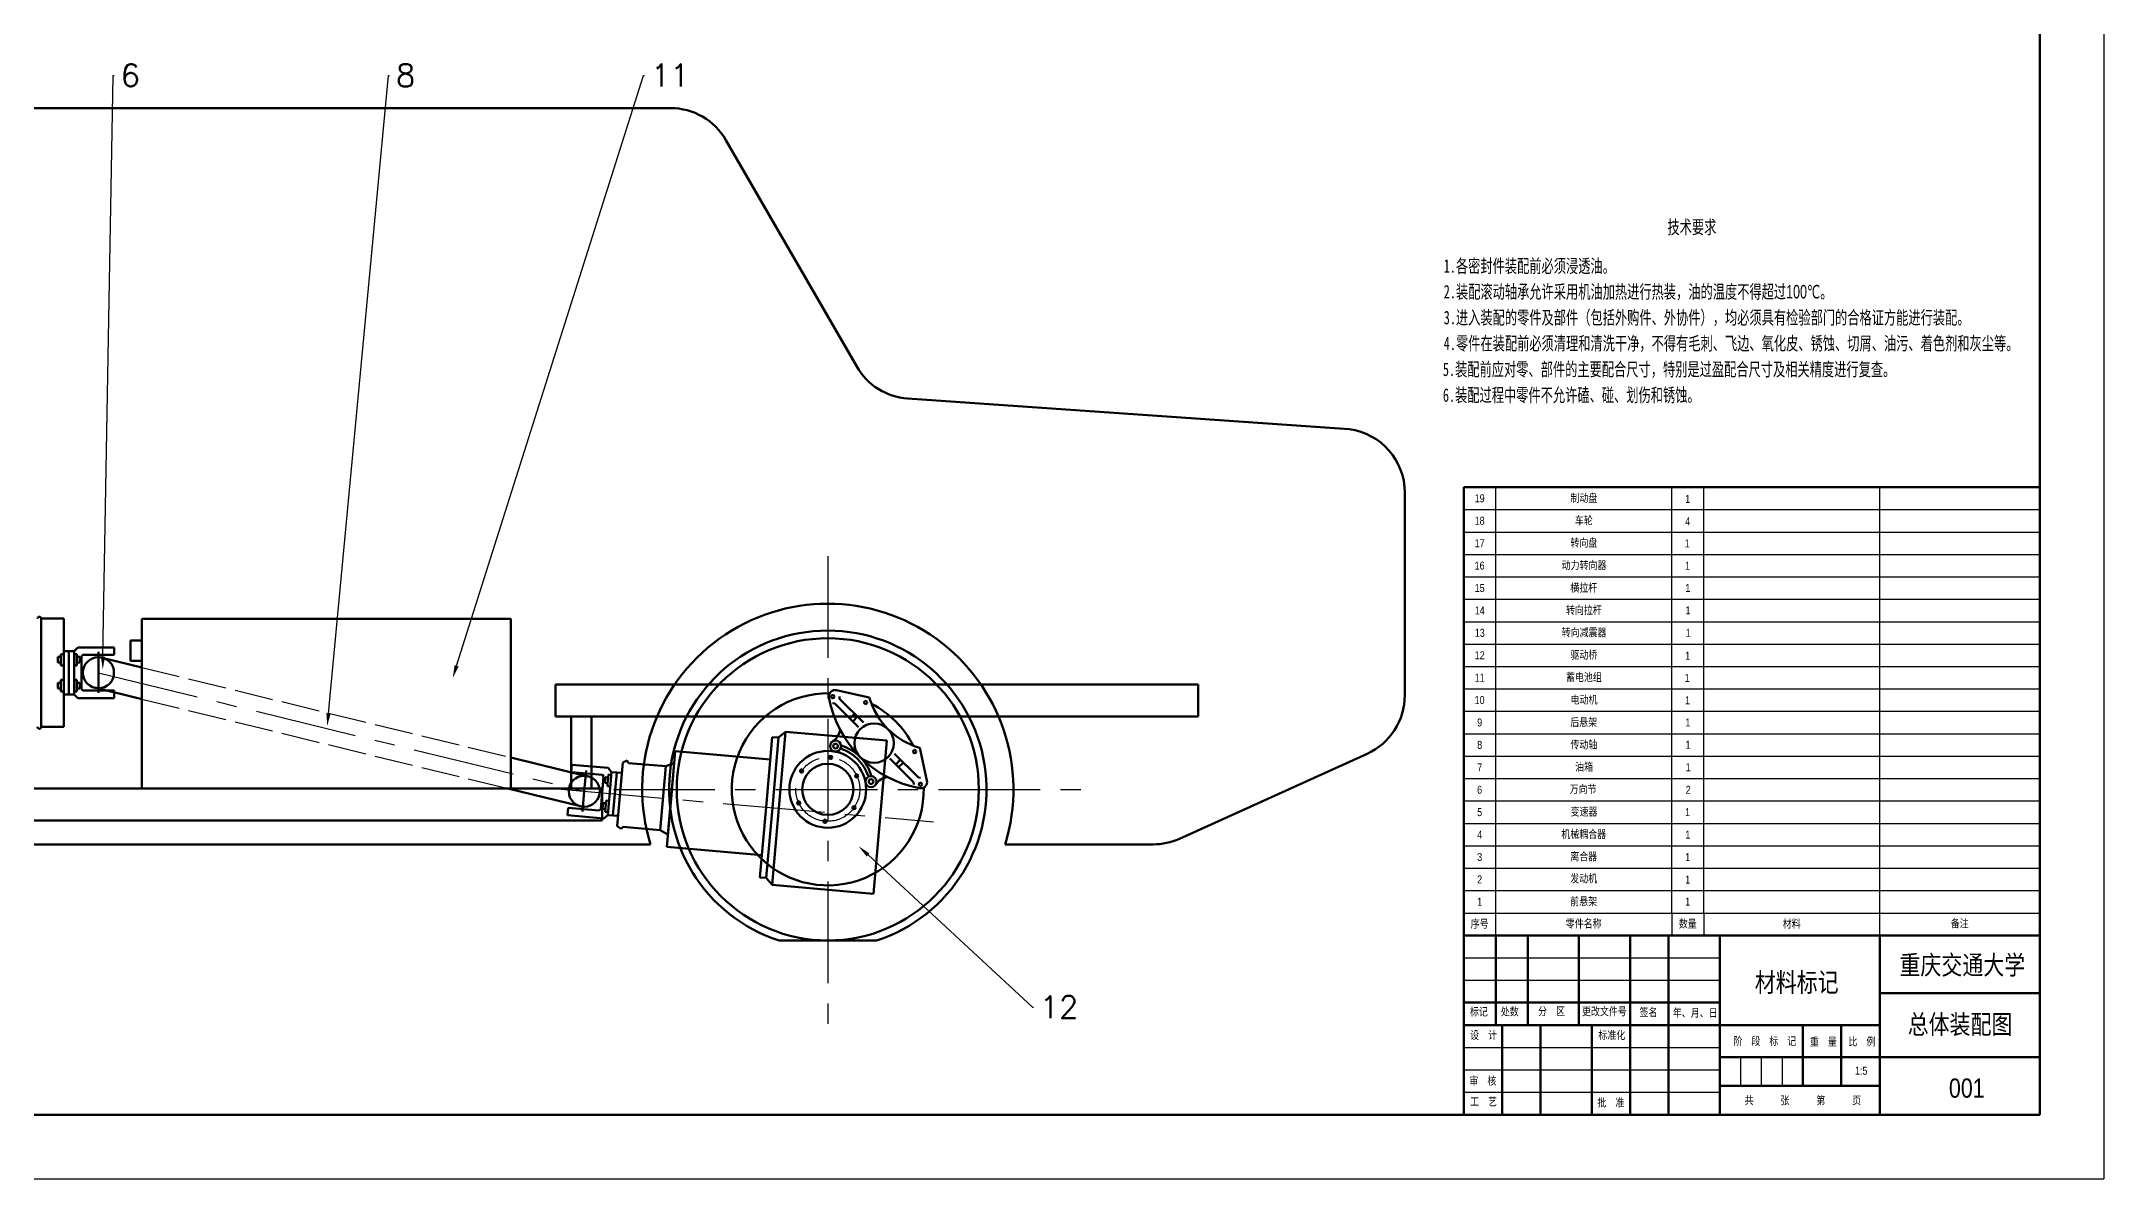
# Model space of a CAD drawing. Header units: millimetres. Extents: x 4452 to 5641, y 1905 to 2746.
# Drawn here: x 4996 to 5641, y 1905 to 2260 of the extents above; entities that cross this region are included whole.
import ezdxf
from ezdxf import colors
from ezdxf.entities.mleader import LeaderData, LeaderLine
from ezdxf.math import Vec2, Vec3

# ---------------------------------------------------------------- set-up
doc = ezdxf.new("R2010")
doc.units = ezdxf.units.MM
doc.linetypes.add('ACAD_ISO02W100', pattern=[15, 12, -3])
doc.linetypes.add('CENTER', pattern=[50.8, 31.75, -6.35, 6.35, -6.35])
for name, color, linetype, lineweight in [('CAXA0', 7, 'Continuous', 70), ('中心线层', 1, 'CENTER', 25), ('总内框线', 7, 'Continuous', 50), ('标注层', 3, 'Continuous', 25), ('粗实线层', 250, 'Continuous', 50), ('虚线层', 4, 'ACAD_ISO02W100', 25)]:
    doc.layers.add(name, color=color, linetype=linetype, lineweight=lineweight)
doc.styles.get("Standard").update_dxf_attribs({"font": 'txt', "bigfont": 'gbcbig.shx'})
doc.styles.add('TitleStyle', font='', dxfattribs={"width": 0.667})
doc.styles.add('标准', font='', dxfattribs={"width": 0.667})
doc.styles.add('陈杰（2）', font='Arial.ttf', dxfattribs={"width": 0.8})
doc.styles.get('TitleStyle').set_extended_font_data('FangSong_GB2312')
doc.styles.get('标准').set_extended_font_data('FangSong_GB2312')

# ---------------------------------------------------------------- blocks, each defined once
blk = doc.blocks.new('CAXBLOCK115', base_point=(795, -260.8))
at = {"layer": 'CAXA0', "color": 0, "linetype": 'Continuous', "lineweight": 25, "char_height": 14, "attachment_point": 1}
for s, insert, style in [('{\\fArial Unicode MS|b0|i0|c134|p0;技术要求}', (1028, -244.5), 'TitleStyle'), ('1.{\\fArial Unicode MS|b0|i0|c134|p0;各密封件装配前必须浸透油。}', (795, -285), '标准'), ('2.{\\fArial Unicode MS|b0|i0|c134|p0;装配滚动轴承允许采用机油加热进行热装，油的温度不得超过100℃。}', (795, -311.8), '标准'), ('3.{\\fArial Unicode MS|b0|i0|c134|p0;进入装配的零件及部件（包括外购件、外协件），均必须具有检验部门的合格证方能进行装配。}', (795, -338.7), '标准'), ('4.{\\fArial Unicode MS|b0|i0|c134|p0;零件在装配前必须清理和清洗干净，不得有毛刺、飞边、氧化皮、锈蚀、切屑、油污、着色剂和灰尘等。}', (795, -365.6), '标准'), ('5.{\\fArial Unicode MS|b0|i0|c134|p0;装配前应对零、部件的主要配合尺寸，特别是过盈配合尺寸及相关精度进行复查。}', (794.1, -392.6), '标准'), ('6.{\\fArial Unicode MS|b0|i0|c134|p0;装配过程中零件不允许磕、碰、划伤和锈蚀。 }', (794.1, -419.4), '标准')]:
    blk.add_mtext(s, dxfattribs=dict(at, insert=insert, style=style))
blk = doc.blocks.new('*U19')
at = {"layer": '中心线层'}
for p, q in [((0.02, -0.67), (0.02, 0.67)), ((-0.66, 0), (0.66, 0))]:
    blk.add_line(p, q, dxfattribs=at)
at = {"layer": '粗实线层'}
blk.add_circle((0.02, 0), 0.5, dxfattribs=at)
blk = doc.blocks.new('*U20')
at = {"layer": '粗实线层', "color": 0, "linetype": 'ByBlock', "lineweight": -2, "transparency": 16777216}
for p, rotation in [((1261.38, -748.38), 59.99999999999999), ((1278.71, -748.34), 299.9999999999999), ((1261.41, -758.38), 120), ((1278.73, -758.34), 240), ((1270.08, -763.36), 180)]:
    blk.add_blockref('*U19', p, dxfattribs=dict(at, rotation=rotation))
blk.add_blockref('*U19', (1270.03, -743.36), dxfattribs=at)

msp = doc.modelspace()

# ---------------------------------------------------------------- linework, layer by layer
for p, q in [((5640.8534, 2745.7386), (5640.8534, 1904.7386)), ((5450.8534, 1987.7386), (5450.8534, 2120.7392)), ((5505.8534, 1987.7571), (5505.8534, 2120.7392)), ((5515.8534, 1987.7386), (5515.8534, 2120.7392)), ((5570.8534, 1987.7386), (5570.8534, 2120.7392)), ((5440.8528, 2113.7392), (5620.8528, 2113.7392)), ((5440.8532, 2106.7391), (5620.8532, 2106.7391)), ((5440.8532, 2099.7391), (5620.8532, 2099.7391)), ((5440.8532, 2092.7391), (5620.8532, 2092.7391)), ((5440.8532, 2085.7391), (5620.8532, 2085.7391)), ((5440.8532, 2078.7391), (5620.8532, 2078.7391)), ((5440.8532, 2071.7391), (5620.8532, 2071.7391)), ((5440.8533, 2064.7387), (5620.8533, 2064.7387)), ((5440.8533, 2057.7387), (5620.8533, 2057.7387)), ((5440.8533, 2050.7387), (5620.8533, 2050.7387)), ((5440.8533, 2043.7387), (5620.8533, 2043.7387)), ((5440.8533, 2036.7387), (5620.8533, 2036.7387)), ((5440.8533, 2029.7387), (5620.8533, 2029.7387)), ((5440.8533, 2022.7387), (5620.8533, 2022.7387)), ((5440.8533, 2022.7387), (5620.8533, 2022.7387)), ((5440.8533, 2015.7387), (5620.8533, 2015.7387)), ((5440.8534, 2015.7385), (5620.8534, 2015.7385)), ((5440.8534, 2008.7385), (5620.8534, 2008.7385)), ((5440.8534, 2001.7386), (5620.8534, 2001.7386)), ((5440.8533, 1994.7385), (5620.8533, 1994.7385)), ((5440.8534, 1987.7386), (5620.8534, 1987.7386)), ((5450.8534, 1980.7386), (5450.8534, 1987.7386)), ((5505.8534, 1987.7386), (5505.8534, 1980.7386)), ((5515.8534, 1987.7386), (5515.8534, 1980.7386)), ((5570.8534, 1980.7386), (5570.8534, 1987.7386)), ((5620.8534, 1980.7386), (5620.8534, 1924.7386)), ((5440.8534, 1973.7386), (5520.8534, 1973.7386)), ((5440.8534, 1966.7386), (5520.8534, 1966.7386)), ((5440.8534, 1945.7386), (5520.8534, 1945.7386)), ((5527.3534, 1942.7386), (5527.3534, 1933.7386)), ((5533.8534, 1942.7386), (5533.8534, 1933.7386)), ((5540.3534, 1942.7386), (5540.3534, 1933.7386)), ((5440.8534, 1938.7386), (5520.8534, 1938.7386)), ((5440.8534, 1931.7386), (5520.8534, 1931.7386)), ((5620.8534, 1924.7386), (5440.8534, 1924.7386)), ((4451.8534, 1904.7386), (5640.8534, 1904.7386))]:
    msp.add_line(p, q)
at = {"layer": '中心线层', "lineweight": -3}
for p, q in [((5242.1446, 2099.2205), (5242.1446, 1947.3227)), ((5175.1369, 2026.364), (5321.379, 2026.364))]:
    msp.add_line(p, q, dxfattribs=at)
at = {"layer": '中心线层'}
for p, q in [((5014.243, 2062.8058), (5166.0499, 2025.7595)), ((5158.8817, 2026.3866), (5275.1793, 2016.2119))]:
    msp.add_line(p, q, dxfattribs=at)
msp.add_circle((5242.1446, 2026.364), 10, dxfattribs=at)
at = {"layer": '总内框线'}
for p, q in [((5620.8534, 2725.7386), (5620.8534, 1924.7386)), ((5440.8534, 1980.7386), (5440.8528, 2120.7392)), ((5440.8528, 2120.7392), (5620.8528, 2120.7392)), ((5440.8534, 1980.7386), (5620.8534, 1980.7386)), ((5440.8534, 1924.7386), (5440.8534, 1980.7386)), ((5450.8534, 1980.7386), (5450.8534, 1952.7386)), ((5460.8534, 1980.7386), (5460.8534, 1952.7386)), ((5476.8534, 1980.7386), (5476.8534, 1952.7386)), ((5492.8534, 1980.7386), (5492.8534, 1952.7386)), ((5504.8534, 1980.7386), (5504.8534, 1924.7386)), ((5520.8534, 1980.7386), (5520.8534, 1924.7386)), ((5570.8534, 1924.7386), (5570.8534, 1980.7386)), ((5440.8534, 1959.7386), (5520.8534, 1959.7386)), ((5570.8534, 1962.7386), (5620.8534, 1962.7386)), ((5440.8534, 1952.7386), (5570.8534, 1952.7386)), ((5452.8534, 1952.7386), (5452.8534, 1924.7386)), ((5464.8534, 1952.7386), (5464.8534, 1924.7386)), ((5480.8534, 1952.7386), (5480.8534, 1924.7386)), ((5492.8534, 1952.7386), (5492.8534, 1924.7386)), ((5546.8534, 1933.7386), (5546.8534, 1952.7386)), ((5558.8534, 1933.7386), (5558.8534, 1952.7386)), ((5520.8534, 1942.7386), (5570.8534, 1942.7386)), ((5570.8534, 1942.7386), (5620.8534, 1942.7386)), ((5520.8534, 1933.7386), (5570.8534, 1933.7386)), ((4471.8534, 1924.7386), (5620.8534, 1924.7386))]:
    msp.add_line(p, q, dxfattribs=at)
at = {"layer": '粗实线层'}
for p, q in [((4901.1587, 2239.164), (5193.0017, 2239.164)), ((5210.3222, 2229.164), (5251.1708, 2158.4121)), ((5267.1049, 2148.4602), (5405.0795, 2138.8725)), ((5422.4417, 2119.0472), (5422.4417, 2055.7279)), ((5422.4417, 2119.0472), (5422.4417, 2055.7279)), ((5003.3919, 2079.6815), (4996.3719, 2079.6815)), ((4996.3719, 2079.6815), (4996.3719, 2045.8955)), ((5003.3919, 2062.7885), (5003.3919, 2079.6815)), ((5003.3919, 2062.7885), (5003.3919, 2069.5385)), ((5003.3919, 2069.5385), (5006.6319, 2069.5385)), ((5005.0119, 2056.0385), (5005.0119, 2069.5385)), ((5006.6319, 2069.5385), (5007.797, 2070.7085)), ((5006.6319, 2056.0385), (5006.6319, 2069.5385)), ((5007.797, 2070.7085), (5019.1419, 2070.7085)), ((5014.243, 2062.8058), (5014.243, 2069.3297)), ((5019.1419, 2068.3685), (5019.1419, 2070.7085)), ((5002.4919, 2067.7385), (5001.5919, 2067.7385)), ((5001.5919, 2067.7385), (5001.5919, 2065.9385)), ((5001.5919, 2065.9385), (5002.4919, 2065.9385)), ((5003.3919, 2068.6385), (5002.4919, 2068.6385)), ((5002.4919, 2068.6385), (5002.4919, 2067.7385)), ((5002.4919, 2067.7385), (5002.4919, 2065.9385)), ((5002.4919, 2065.9385), (5002.4919, 2065.0385)), ((5002.4919, 2065.0385), (5003.3919, 2065.0385)), ((5003.3919, 2062.7885), (5003.3919, 2056.0385)), ((5003.3919, 2062.7885), (5003.3919, 2045.8955)), ((5006.6319, 2068.6385), (5007.5319, 2068.6385)), ((5007.5319, 2065.0385), (5006.6319, 2065.0385)), ((5007.5319, 2068.6385), (5007.5319, 2067.7385)), ((5007.5319, 2067.7385), (5008.4319, 2067.7385)), ((5007.5319, 2067.7385), (5007.5319, 2065.9385)), ((5008.4319, 2065.9385), (5007.5319, 2065.9385)), ((5007.5319, 2065.9385), (5007.5319, 2065.0385)), ((5008.4319, 2067.7385), (5008.4319, 2065.9385)), ((5009.4106, 2068.3685), (5008.9719, 2067.9342)), ((5008.9719, 2057.6505), (5008.9719, 2067.9342)), ((5008.9719, 2062.7885), (5009.4219, 2062.7885)), ((5019.1419, 2068.3685), (5009.4106, 2068.3685)), ((5014.243, 2062.8058), (5014.243, 2056.4694)), ((5015.381, 2067.4689), (5027.8185, 2064.4337)), ((5001.5919, 2057.8385), (5001.5919, 2059.6385)), ((5001.5919, 2059.6385), (5002.4919, 2059.6385)), ((5002.4919, 2057.8385), (5001.5919, 2057.8385)), ((5002.4919, 2059.6385), (5002.4919, 2060.5385)), ((5002.4919, 2060.5385), (5003.3919, 2060.5385)), ((5002.4919, 2059.6385), (5002.4919, 2057.8385)), ((5002.4919, 2056.9385), (5002.4919, 2057.8385)), ((5003.3919, 2056.9385), (5002.4919, 2056.9385)), ((5003.3919, 2056.0385), (5005.0119, 2056.0385)), ((5005.0119, 2056.0385), (5006.6319, 2056.0385)), ((5007.5319, 2060.5385), (5006.6319, 2060.5385)), ((5006.6319, 2056.9385), (5007.5319, 2056.9385)), ((5006.6319, 2056.0385), (5007.7906, 2054.8685)), ((5007.5319, 2059.6385), (5007.5319, 2060.5385)), ((5008.4319, 2059.6385), (5007.5319, 2059.6385)), ((5007.5319, 2059.6385), (5007.5319, 2057.8385)), ((5007.5319, 2056.9385), (5007.5319, 2057.8385)), ((5007.5319, 2057.8385), (5008.4319, 2057.8385)), ((5008.4319, 2057.8385), (5008.4319, 2059.6385)), ((5009.4106, 2057.2085), (5008.9719, 2057.6505)), ((5019.1419, 2057.2085), (5009.4106, 2057.2085)), ((5013.105, 2058.1426), (5027.8185, 2054.552)), ((5019.1419, 2057.2085), (5019.1419, 2054.8685)), ((5357.854, 2059.1068), (5157.0263, 2059.1068)), ((5157.0263, 2049.1068), (5157.0263, 2059.1068)), ((5255.1176, 2055.0822), (5244.8923, 2057.346)), ((5357.854, 2049.1068), (5357.854, 2059.1068)), ((5007.7906, 2054.8685), (5019.1419, 2054.8685)), ((5244.3459, 2053.1959), (5243.6568, 2053.2464)), ((5251.7839, 2045.7579), (5244.3459, 2053.1959)), ((5245.8326, 2054.6827), (5245.7821, 2055.3717)), ((5253.2706, 2047.2447), (5245.8326, 2054.6827)), ((5249.0534, 2048.4883), (5250.5402, 2049.9751)), ((5003.3919, 2045.8955), (4996.3719, 2045.8955)), ((5157.0263, 2049.1068), (5357.854, 2049.1068)), ((5161.9826, 2049.1068), (5161.9826, 2026.6389)), ((5168.2922, 2049.1068), (5168.2922, 2026.6389)), ((5228.921, 2044.3507), (5226.7543, 2042.5326)), ((5226.8293, 2020.442), (5228.921, 2044.3507)), ((5228.921, 2044.3507), (5260.5782, 2041.581)), ((5249.9486, 2047.5931), (5251.4354, 2049.0799)), ((5193.1604, 2023.3876), (5194.4677, 2038.3305)), ((5194.4671, 2038.3241), (5224.1512, 2035.7271)), ((5224.7619, 2042.7069), (5222.8445, 2020.7906)), ((5226.7543, 2042.5326), (5224.7619, 2042.7069)), ((5226.7543, 2042.5326), (5224.8369, 2020.6163)), ((5260.5782, 2041.581), (5256.3948, 1993.7637)), ((5263.0253, 2037.49), (5270.4633, 2030.052)), ((5270.8628, 2039.337), (5273.1266, 2029.1116)), ((5352.0329, 2010.945), (5410.6922, 2037.5089)), ((5143.0938, 2036.3025), (5167.1879, 2030.4226)), ((5162.0068, 2031.7088), (5162.2108, 2034.0399)), ((5162.0068, 2031.7088), (5171.7011, 2030.8606)), ((5173.5188, 2033.0505), (5162.2108, 2034.0399)), ((5166.0499, 2025.7595), (5166.6146, 2032.2144)), ((5172.0996, 2030.3821), (5171.2033, 2020.1375)), ((5171.7011, 2030.8606), (5172.0996, 2030.3821)), ((5172.6212, 2030.1477), (5172.4643, 2028.3546)), ((5173.5177, 2030.0693), (5172.6212, 2030.1477)), ((5174.5712, 2031.784), (5173.3946, 2018.3354)), ((5173.5962, 2030.9659), (5173.5177, 2030.0693)), ((5174.5712, 2031.784), (5173.5188, 2033.0505)), ((5174.4928, 2030.8874), (5173.5962, 2030.9659)), ((5174.5712, 2031.784), (5174.4928, 2030.8874)), ((5176.185, 2031.6428), (5174.5712, 2031.784)), ((5176.185, 2031.6428), (5175.0084, 2018.1942)), ((5177.7989, 2031.5016), (5176.185, 2031.6428)), ((5176.3399, 2014.8251), (5178.0823, 2034.7409)), ((5179.4827, 2035.3259), (5178.0823, 2034.7409)), ((5179.9088, 2034.5811), (5179.4827, 2035.3259)), ((5191.5309, 2033.5643), (5179.9088, 2034.5811)), ((5191.5309, 2033.5643), (5189.7885, 2013.6485)), ((5191.5309, 2033.5643), (5194.1353, 2034.5315)), ((5194.1353, 2034.5315), (5192.1854, 2012.2437)), ((5261.5385, 2036.0032), (5268.9765, 2028.5652)), ((5263.3738, 2034.1679), (5264.8606, 2035.6547)), ((5264.2689, 2033.2728), (5265.7557, 2034.7596)), ((4821.3412, 2026.6389), (5171.6283, 2026.6389)), ((5142.1999, 2026.6389), (5164.9119, 2021.0963)), ((5166.0499, 2025.7595), (5165.4997, 2019.4706)), ((5171.6283, 2026.6389), (5171.6283, 2016.6389)), ((5172.4643, 2028.3546), (5173.3609, 2028.2761)), ((5173.3609, 2028.2761), (5173.2824, 2027.3796)), ((5173.2824, 2027.3796), (5174.179, 2027.3011)), ((5173.5177, 2030.0693), (5173.3609, 2028.2761)), ((5268.9765, 2028.5652), (5269.027, 2027.8762)), ((5270.4633, 2030.052), (5271.1523, 2030.0015)), ((5161.0342, 2020.5912), (5160.8302, 2018.2601)), ((5172.132, 2017.2714), (5160.8302, 2018.2601)), ((5161.0342, 2020.5912), (5170.7284, 2019.7431)), ((5170.7284, 2019.7431), (5171.2033, 2020.1375)), ((5171.7583, 2020.2854), (5171.9152, 2022.0786)), ((5172.6549, 2020.207), (5171.7583, 2020.2854)), ((5171.9152, 2022.0786), (5172.8118, 2022.0001)), ((5173.3946, 2018.3354), (5172.132, 2017.2714)), ((5172.5765, 2019.3104), (5172.6549, 2020.207)), ((5173.473, 2019.2319), (5172.5765, 2019.3104)), ((5172.8118, 2022.0001), (5172.6549, 2020.207)), ((5172.8118, 2022.0001), (5172.8902, 2022.8967)), ((5172.8902, 2022.8967), (5173.7868, 2022.8182)), ((5176.6223, 2018.053), (5173.3946, 2018.3354)), ((5193.1604, 2023.3876), (5191.853, 2008.4447)), ((5220.9271, 1998.8743), (5222.8445, 2020.7906)), ((5222.9194, 1998.7), (5224.8369, 2020.6163)), ((5226.8293, 2020.442), (5224.7375, 1996.5333)), ((4821.3412, 2016.6389), (5171.6283, 2016.6389)), ((5177.6175, 2014.0058), (5176.3399, 2014.8251)), ((5178.1664, 2014.6653), (5177.6175, 2014.0058)), ((5189.7885, 2013.6485), (5178.1664, 2014.6653)), ((5189.7885, 2013.6485), (5192.1854, 2012.2437)), ((4797.5356, 2009.164), (5186.7536, 2009.164)), ((5191.8536, 2008.4511), (5221.5377, 2005.8541)), ((5297.5356, 2009.164), (5343.7824, 2009.164)), ((5222.9194, 1998.7), (5220.9271, 1998.8743)), ((5224.7375, 1996.5333), (5222.9194, 1998.7)), ((5224.7375, 1996.5333), (5256.3948, 1993.7637)), ((5226.9026, 1979.164), (5257.3866, 1979.164))]:
    msp.add_line(p, q, dxfattribs=at)
for points in [[(5027.8185, 2079.5777), (5143.0938, 2079.5777), (5143.0938, 2026.6389), (5027.8185, 2026.6389)], [(5027.8185, 2066.5586), (5024.2637, 2066.5586), (5024.2637, 2072.8361), (5027.8185, 2072.8361)]]:
    msp.add_lwpolyline(points, close=True, dxfattribs=at)
for centre, radius in [((5242.1446, 2026.364), 47.2), ((5014.243, 2062.8058), 4.86), ((5243.7109, 2055.3176), 0.5), ((5253.945, 2053.5034), 0.5), ((5256.6032, 2040.8226), 6.1575), ((5242.1446, 2026.364), 12), ((5244.5685, 2039.8792), 1.7308), ((5244.5685, 2039.8792), 0.7358), ((5269.284, 2038.1644), 0.5), ((5166.0499, 2025.7595), 4.86), ((5242.1446, 2026.364), 8), ((5255.6598, 2028.7879), 1.7308), ((5255.6598, 2028.7879), 0.7358), ((5271.0982, 2027.9303), 0.5)]:
    msp.add_circle(centre, radius, dxfattribs=at)
for centre, radius, start, end in [((5193.0017, 2219.164), 20, 30, 90), ((5193.0017, 2219.164), 20, 30, 90), ((5268.4913, 2168.4121), 20, 210, 266.0249647), ((5402.4417, 2119.0472), 20, 0, 82.4211266), ((5402.4417, 2119.0472), 20, 0, 82.4211266), ((5242.1446, 2026.364), 58, 342.7493911, 197.2506089), ((4995.7869, 2079.6815), 0.585, 0, 180), ((5242.1446, 2026.364), 49.6, 287.8965511, 252.1034489), ((5242.1446, 2026.364), 30, 88.9231933, 1.0768067), ((5244.4599, 2055.3933), 2, 77.5165101, 190.4526884), ((5277.2171, 2061.4365), 35.3099, 190.4526884, 259.5473116), ((5277.2171, 2061.4365), 22.9949, 196.0415976, 253.9584024), ((5242.1446, 2026.364), 30, 27.0655744, 62.9344256), ((5402.4417, 2055.7279), 20, 294.3634318, 0), ((5402.4417, 2055.7279), 20, 294.3634318, 0), ((4995.7869, 2045.8955), 0.585, 180, 0), ((5241.0257, 2045.5772), 4.9787, 301.8719202, 353.2549407), ((5242.1446, 2026.364), 13.3262, 17.3003618, 72.6996382), ((5242.1446, 2026.364), 14.2901, 16.8714888, 73.1285112), ((5261.3578, 2025.245), 4.9787, 96.7450593, 148.1280798), ((5271.1739, 2028.6793), 2, 259.5473116, 12.4834899), ((5343.7824, 2029.164), 20, 270, 294.3634318)]:
    msp.add_arc(centre, radius, start, end, dxfattribs=at)
at = {"layer": '虚线层'}
for p, q in [((5027.8185, 2064.4337), (5143.0938, 2036.3025)), ((5027.8185, 2054.552), (5142.1999, 2026.6389))]:
    msp.add_line(p, q, dxfattribs=at)

# ---------------------------------------------------------------- block references
at = {"linetype": 'Continuous', "lineweight": 70, "xscale": 0.2999999999999972, "yscale": 0.2999999999999972, "zscale": 0.2999999999999972}
msp.add_blockref('CAXBLOCK115', (5434.6179, 2199.2084), dxfattribs=at)
at = {"layer": '粗实线层', "rotation": 54.99999999999999}
msp.add_blockref('*U20', (3896.5527, 1418.1032), dxfattribs=at)

# ---------------------------------------------------------------- texts
at = {"style": '陈杰（2）'}
for s, insert, char_height, width, attachment_point in [('{\\fArial Unicode MS|b0|i0|c0|p0;19}', (5445.8444, 2117.2392), 2.5, 9.983349, 5), ('{\\fArial Unicode MS|b0|i0|c134|p0;制动盘}', (5478.4109, 2117.2313), 2.5, 55.190007, 5), ('{\\fArial Unicode MS|b0|i0|c0|p0;1}', (5510.8367, 2117.0752), 2.5, 9.917106, 5), ('{\\fArial Unicode MS|b0|i0|c0|p0;18}', (5445.8448, 2110.2391), 2.5, 9.983349, 5), ('{\\fArial Unicode MS|b0|i0|c134|p0;车轮}', (5478.4113, 2110.2312), 2.5, 55.190007, 5), ('{\\fArial Unicode MS|b0|i0|c0|p0;4}', (5510.8371, 2110.0751), 2.5, 9.917106, 5), ('{\\fArial Unicode MS|b0|i0|c0|p0;17}', (5445.8458, 2103.2391), 2.5, 9.985219, 5), ('{\\fArial Unicode MS|b0|i0|c134|p0;转向盘}', (5478.4113, 2103.2538), 2.5, 55.190007, 5), ('{\\fArial Unicode MS|b0|i0|c0|p0;1}', (5510.6866, 2103.1827), 2.5, 9.917106, 5), ('{\\fArial Unicode MS|b0|i0|c0|p0;16}', (5445.8182, 2096.2391), 2.5, 9.930044, 5), ('{\\fArial Unicode MS|b0|i0|c134|p0;动力转向器}', (5478.4651, 2096.2227), 2.5, 55.082462, 5), ('{\\fArial Unicode MS|b0|i0|c0|p0;1}', (5510.8121, 2096.2174), 2.5, 10.168293, 5), ('{\\fArial Unicode MS|b0|i0|c0|p0;15}', (5445.847, 2089.2391), 2.5, 9.987651, 5), ('{\\fArial Unicode MS|b0|i0|c134|p0;横拉杆}', (5478.3577, 2089.1916), 2.5, 54.867747, 5), ('{\\fArial Unicode MS|b0|i0|c0|p0;1}', (5510.8749, 2089.2521), 2.5, 10.293793, 5), ('{\\fArial Unicode MS|b0|i0|c0|p0;14}', (5445.8477, 2082.2391), 2.5, 9.989147, 5), ('{\\fArial Unicode MS|b0|i0|c134|p0;转向拉杆}', (5478.4114, 2082.2141), 2.5, 54.975105, 5), ('{\\fArial Unicode MS|b0|i0|c0|p0;1}', (5510.9376, 2082.2867), 2.5, 10.168293, 5), ('{\\fArial Unicode MS|b0|i0|c0|p0;13}', (5445.8754, 2075.2391), 2.5, 10.044509, 5), ('{\\fArial Unicode MS|b0|i0|c134|p0;转向减震器}', (5478.4651, 2075.2367), 2.5, 55.082462, 5), ('{\\fArial Unicode MS|b0|i0|c0|p0;1}', (5511.0004, 2075.2586), 2.5, 10.293793, 5), ('{\\fArial Unicode MS|b0|i0|c0|p0;12}', (5445.845, 2068.2387), 2.5, 9.983349, 5), ('{\\fArial Unicode MS|b0|i0|c134|p0;驱动桥}', (5478.4114, 2068.2308), 2.5, 55.190007, 5), ('{\\fArial Unicode MS|b0|i0|c0|p0;1}', (5510.8372, 2068.0747), 2.5, 9.917106, 5), ('{\\fArial Unicode MS|b0|i0|c0|p0;11}', (5445.8459, 2061.2387), 2.5, 9.985219, 5), ('{\\fArial Unicode MS|b0|i0|c134|p0;蓄电池组}', (5478.4114, 2061.2533), 2.5, 55.190007, 5), ('{\\fArial Unicode MS|b0|i0|c0|p0;1}', (5510.6867, 2061.1823), 2.5, 9.917106, 5), ('{\\fArial Unicode MS|b0|i0|c134|p0;电动机}', (5478.4652, 2054.2223), 2.5, 55.082462, 5), ('{\\fArial Unicode MS|b0|i0|c0|p0;10}', (5445.8183, 2054.2387), 2.5, 9.930044, 5), ('{\\fArial Unicode MS|b0|i0|c0|p0;1}', (5510.8123, 2054.217), 2.5, 10.168293, 5), ('{\\fArial Unicode MS|b0|i0|c0|p0;9}', (5445.8471, 2047.2387), 2.5, 9.987651, 5), ('{\\fArial Unicode MS|b0|i0|c134|p0;后悬架}', (5478.3579, 2047.1912), 2.5, 54.867747, 5), ('{\\fArial Unicode MS|b0|i0|c0|p0;1}', (5510.875, 2047.2516), 2.5, 10.293793, 5), ('{\\fArial Unicode MS|b0|i0|c0|p0;8}', (5445.8479, 2040.2387), 2.5, 9.989147, 5), ('{\\fArial Unicode MS|b0|i0|c134|p0;传动轴}', (5478.4115, 2040.2137), 2.5, 54.975105, 5), ('{\\fArial Unicode MS|b0|i0|c0|p0;1}', (5510.9378, 2040.2863), 2.5, 10.168293, 5), ('{\\fArial Unicode MS|b0|i0|c0|p0;7}', (5445.8755, 2033.2387), 2.5, 10.044509, 5), ('{\\fArial Unicode MS|b0|i0|c134|p0;油箱}', (5478.4652, 2033.2363), 2.5, 55.082462, 5), ('{\\fArial Unicode MS|b0|i0|c0|p0;1}', (5511.0005, 2033.2582), 2.5, 10.293793, 5), ('{\\fArial Unicode MS|b0|i0|c0|p0;6}', (5445.8257, 2026.2387), 2.5, 9.94482, 5), ('{\\fArial Unicode MS|b0|i0|c134|p0;万向节}', (5478.1735, 2026.2818), 2.5, 54.775914, 5), ('{\\fArial Unicode MS|b0|i0|c0|p0;2}', (5511.0005, 2026.2302), 2.5, 10.293793, 5), ('{\\fArial Unicode MS|b0|i0|c0|p0;5}', (5445.8534, 2019.2386), 2.5, 10.000139, 5), ('{\\fArial Unicode MS|b0|i0|c134|p0;变速器}', (5478.4552, 2019.2555), 2.5, 55.081901, 5), ('{\\fArial Unicode MS|b0|i0|c0|p0;1}', (5510.8153, 2019.2455), 2.5, 9.917667, 5), ('{\\fArial Unicode MS|b0|i0|c0|p0;4}', (5445.8534, 2012.2385), 2.5, 10.000003, 5), ('{\\fArial Unicode MS|b0|i0|c134|p0;机械耦合器}', (5478.3598, 2012.2236), 2.5, 54.929282, 5), ('{\\fArial Unicode MS|b0|i0|c0|p0;1}', (5510.8764, 2012.2336), 2.5, 10.064302, 5), ('{\\fArial Unicode MS|b0|i0|c0|p0;3}', (5445.8534, 2005.2386), 2.5, 10.000003, 5), ('{\\fArial Unicode MS|b0|i0|c134|p0;离合器}', (5478.3534, 2005.2459), 2.5, 54.99996, 5), ('{\\fArial Unicode MS|b0|i0|c0|p0;1}', (5510.8534, 2005.1871), 2.5, 10, 5), ('{\\fArial Unicode MS|b0|i0|c0|p0;2}', (5445.8522, 1998.2386), 2.5, 9.997667, 5), ('{\\fArial Unicode MS|b0|i0|c134|p0;发动机}', (5478.3534, 1998.3732), 2.5, 54.99996, 5), ('{\\fArial Unicode MS|b0|i0|c0|p0;1}', (5510.8534, 1998.1802), 2.5, 10, 5), ('{\\fArial Unicode MS|b0|i0|c0|p0;1}', (5445.8534, 1991.2385), 2.5, 10.000081, 5), ('{\\fArial Unicode MS|b0|i0|c134|p0;前悬架}', (5478.3534, 1991.2391), 2.5, 54.99996, 5), ('{\\fArial Unicode MS|b0|i0|c0|p0;1}', (5510.8534, 1991.3111), 2.5, 10, 5), ('{\\fArial Unicode MS|b0|i0|c134|p0;序号}', (5445.8534, 1984.2386), 2.5, 10, 5), ('{\\fArial Unicode MS|b0|i0|c134|p0;零件名称}', (5478.3534, 1984.2717), 2.5, 54.99996, 5), ('{\\fArial Unicode MS|b0|i0|c134|p0;数量}', (5510.8534, 1984.2478), 2.5, 10, 5), ('{\\fArial Unicode MS|b0|i0|c134|p0;材料}', (5543.3534, 1984.2478), 2.5, 55.00004, 5), ('{\\fArial Unicode MS|b0|i0|c134|p0;备注}', (5595.8534, 1984.3249), 2.5, 50, 5), ('{\\fSimSun|b0|i0|c134|p2;重庆交通大学}', (5577.0291, 1974.5028), 6, 93.019286, 1), ('{\\fFangSong|b0|i0|c134|p49;材料标记}', (5531.8208, 1969.1004), 6, 93.019286, 1), ('{\\fSimSun|b0|i0|c134|p2;标记}', (5442.8082, 1958.1791), 2.5, 93.019286, 1), ('{\\fSimSun|b0|i0|c134|p2;处数}', (5452.4294, 1958.194), 2.5, 93.019286, 1), ('{\\fSimSun|b0|i0|c134|p2;分\u3000区}', (5464.0903, 1958.3181), 2.5, 93.019286, 1), ('{\\fSimSun|b0|i0|c134|p2;更改文件号}', (5477.8251, 1958.2635), 2.5, 93.019286, 1), ('{\\fSimSun|b0|i0|c134|p2;签名}', (5495.8095, 1958.0053), 2.5, 93.019286, 1), ('{\\fSimSun|b0|i0|c134|p2;年、月、日}', (5506.2041, 1957.8116), 2.5, 93.019286, 1), ('{\\fArial Unicode MS|b0|i0|c134|p0;总体装配图}', (5579.5844, 1955.974), 6, 93.019286, 1), ('{\\fSimSun|b0|i0|c134|p2;设\u3000计}', (5442.8677, 1950.8386), 2.5, 93.019286, 1), ('{\\fSimSun|b0|i0|c134|p2;标准化}', (5482.9417, 1950.8237), 2.5, 93.019286, 1), ('{\\fSimSun|b0|i0|c134|p2;阶\u3000段\u3000标\u3000记}', (5525.1574, 1948.9911), 2.5, 93.019286, 1), ('{\\fSimSun|b0|i0|c134|p2;重\u3000量}', (5549.0402, 1948.7626), 2.5, 93.019286, 1), ('{\\fSimSun|b0|i0|c134|p2;比\u3000例}', (5561.0921, 1948.8322), 2.5, 93.019286, 1), ('{\\fSimSun|b0|i0|c134|p2;审\u3000核}', (5442.6638, 1936.5699), 2.5, 93.019286, 1), ('{\\fArial Unicode MS|b0|i0|c0|p0;001}', (5592.4652, 1936.0594), 6, 93.019286, 1), ('{\\fSimSun|b0|i0|c134|p2;工\u3000艺}', (5442.8677, 1930.0837), 2.5, 93.019286, 1), ('{\\fSimSun|b0|i0|c134|p2;批\u3000准}', (5482.6357, 1929.7659), 2.5, 93.019286, 1), ('{\\fSimSun|b0|i0|c134|p2;共\u3000\u3000\u3000张\u3000\u3000\u3000第\u3000\u3000\u3000页}', (5528.6506, 1930.4661), 2.5, 93.019286, 1)]:
    msp.add_mtext(s, dxfattribs=dict(at, insert=insert, char_height=char_height, width=width, attachment_point=attachment_point))
at = {"insert": (5565.0617, 1938.4691), "char_height": 2.5, "attachment_point": 5, "style": '陈杰（2）'}
msp.add_mtext_dynamic_manual_height_columns('1:5', width=12, gutter_width=35, heights=[0], dxfattribs=at)

# ---------------------------------------------------------------- leaders
at = {"layer": '标注层'}
ml = msp.add_multileader_mtext('Standard', dxfattribs=at)
ml.set_content('6', color=256)
ml.set_leader_properties()
ml.build(insert=Vec2(0, 0))
ml.multileader.update_dxf_attribs({"text_right_attachment_type": 6, "dogleg_length": 0.36})
ctx = ml.context
ctx.base_point, ctx.char_height, ctx.plane_origin = Vec3(5019.2019, 2249.3896), 7, Vec3(5015.5817, 2063.7837)
ctx.right_attachment = 6
notes = []
notes.append((ctx, [(0, (1, 1, 0), (5018.8419, 2249.3896), (1, 0), 0.36, [(0, [(5015.5817, 2063.7837)], 0, [])])]))
ctx.mtext.insert, ctx.mtext.flow_direction = Vec3(5021.2019, 2252.8896), 5
ml = msp.add_multileader_mtext('Standard', dxfattribs=at)
ml.set_content('8', color=256)
ml.set_leader_properties()
ml.build(insert=Vec2(0, 0))
ml.multileader.update_dxf_attribs({"text_right_attachment_type": 6, "dogleg_length": 0.36})
ctx = ml.context
ctx.base_point, ctx.char_height, ctx.plane_origin = Vec3(5105.2178, 2249.3896), 7, Vec3(5085.7471, 2046.1252)
ctx.right_attachment = 6
notes.append((ctx, [(0, (1, 1, 0), (5104.8578, 2249.3896), (1, 0), 0.36, [(0, [(5085.7471, 2046.1252)], 0, [])])]))
ctx.mtext.insert, ctx.mtext.flow_direction = Vec3(5107.2178, 2252.8896), 5
ml = msp.add_multileader_mtext('Standard', dxfattribs=at)
ml.set_content('11', color=256)
ml.set_leader_properties()
ml.build(insert=Vec2(0, 0))
ml.multileader.update_dxf_attribs({"text_right_attachment_type": 6, "dogleg_length": 0.36})
ctx = ml.context
ctx.base_point, ctx.char_height, ctx.plane_origin = Vec3(5184.8911, 2249.3896), 7, Vec3(5124.9506, 2061.1426)
ctx.right_attachment = 6
notes.append((ctx, [(0, (1, 1, 0), (5184.5311, 2249.3896), (1, 0), 0.36, [(0, [(5124.9506, 2061.1426)], 0, [])])]))
ctx.mtext.insert, ctx.mtext.flow_direction = Vec3(5186.8911, 2252.8896), 5
ml = msp.add_multileader_mtext('Standard', dxfattribs=at)
ml.set_content('12', color=256)
ml.set_leader_properties()
ml.build(insert=Vec2(0, 0))
ml.multileader.update_dxf_attribs({"text_right_attachment_type": 6, "dogleg_length": 0.36})
ctx = ml.context
ctx.base_point, ctx.char_height, ctx.plane_origin = Vec3(5306.4256, 1958.3564), 7, Vec3(5251.7901, 2008.5922)
ctx.right_attachment = 6
notes.append((ctx, [(0, (1, 1, 0), (5306.0656, 1958.3564), (1, 0), 0.36, [(0, [(5251.7901, 2008.5922)], 0, [])])]))
ctx.mtext.insert, ctx.mtext.flow_direction = Vec3(5308.4256, 1961.8564), 5
for ctx, leaders in notes:
    for number, flags, end, landing, length, lines in leaders:
        leader = LeaderData()
        leader.index, (leader.has_last_leader_line, leader.has_dogleg_vector, leader.attachment_direction) = number, flags
        leader.last_leader_point, leader.dogleg_vector, leader.dogleg_length = Vec3(end), Vec3(landing), length
        for number, points, colour, breaks in lines:
            line = LeaderLine()
            line.index, line.vertices, line.color, line.breaks = number, Vec3.list(points), colors.encode_raw_color(colour), breaks
            leader.lines.append(line)
        ctx.leaders.append(leader)

doc.saveas('drawing.dxf')
